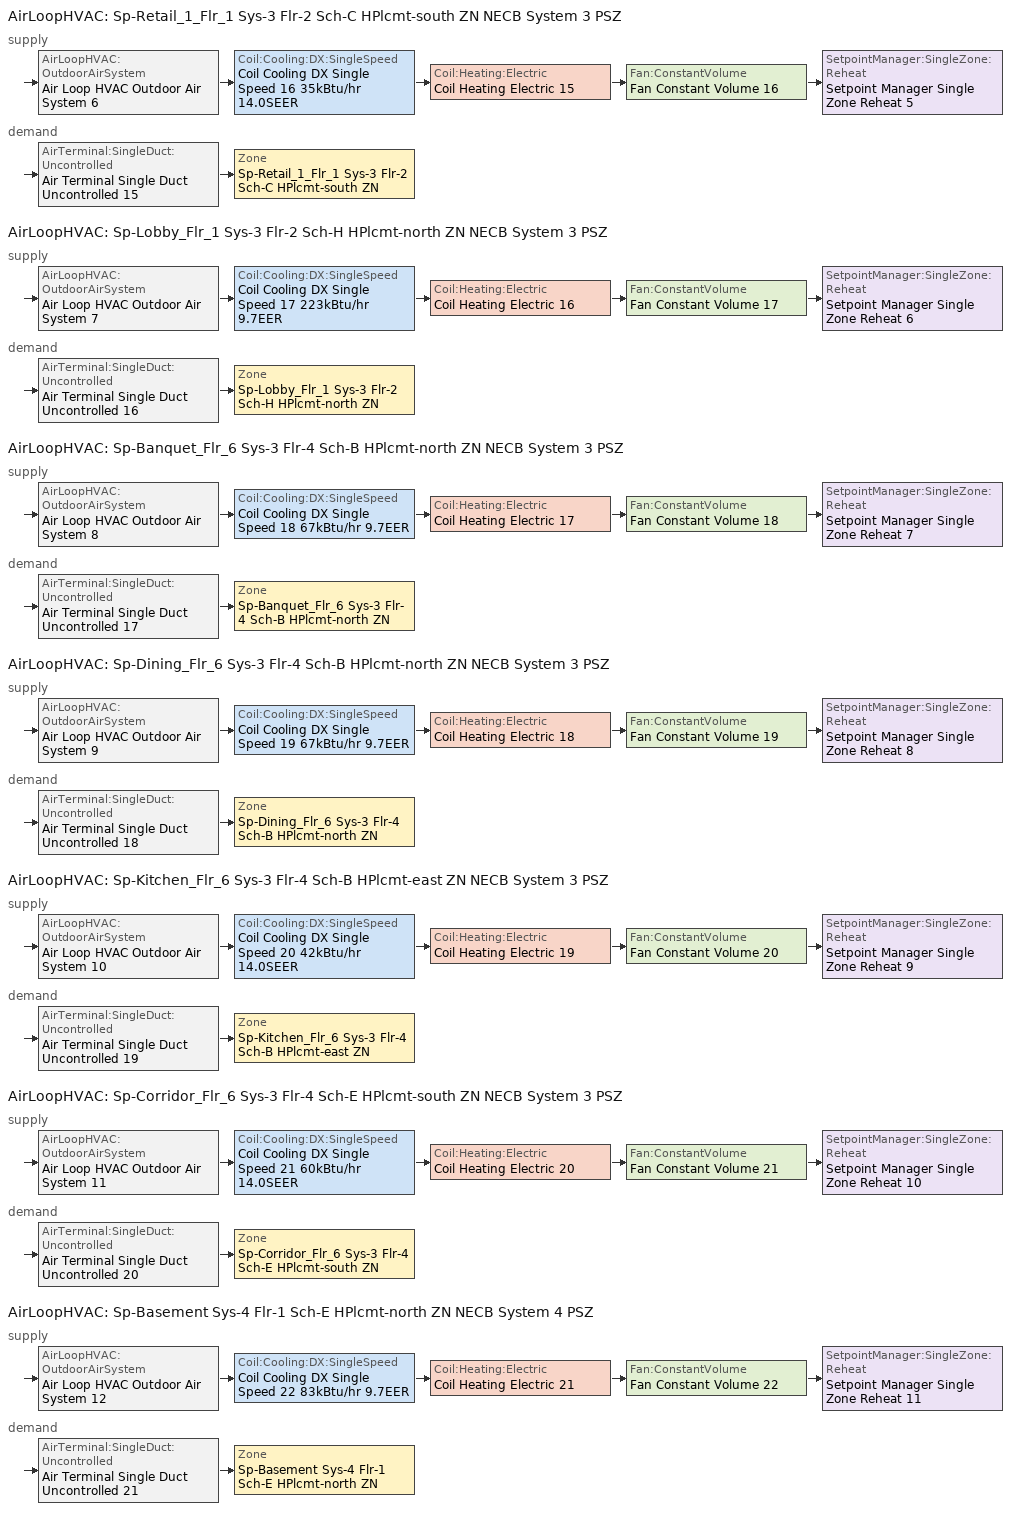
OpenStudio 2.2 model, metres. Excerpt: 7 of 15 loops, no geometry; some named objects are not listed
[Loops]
AirLoopHVAC 'Sp-Retail_1_Flr_1 Sys-3 Flr-2 Sch-C HPlcmt-south ZN NECB System 3 PSZ'
 supply: AirLoopHVAC:OutdoorAirSystem 'Air Loop HVAC Outdoor Air System 6' > Coil:Cooling:DX:SingleSpeed 'Coil Cooling DX Single Speed 16 35kBtu/hr 14.0SEER' > Coil:Heating:Electric 'Coil Heating Electric 15' > Fan:ConstantVolume 'Fan Constant Volume 16' > SetpointManager:SingleZone:Reheat 'Setpoint Manager Single Zone Reheat 5'
 demand: AirTerminal:SingleDuct:Uncontrolled 'Air Terminal Single Duct Uncontrolled 15' > Zone 'Sp-Retail_1_Flr_1 Sys-3 Flr-2 Sch-C HPlcmt-south ZN'
AirLoopHVAC 'Sp-Lobby_Flr_1 Sys-3 Flr-2 Sch-H HPlcmt-north ZN NECB System 3 PSZ'
 supply: AirLoopHVAC:OutdoorAirSystem 'Air Loop HVAC Outdoor Air System 7' > Coil:Cooling:DX:SingleSpeed 'Coil Cooling DX Single Speed 17 223kBtu/hr 9.7EER' > Coil:Heating:Electric 'Coil Heating Electric 16' > Fan:ConstantVolume 'Fan Constant Volume 17' > SetpointManager:SingleZone:Reheat 'Setpoint Manager Single Zone Reheat 6'
 demand: AirTerminal:SingleDuct:Uncontrolled 'Air Terminal Single Duct Uncontrolled 16' > Zone 'Sp-Lobby_Flr_1 Sys-3 Flr-2 Sch-H HPlcmt-north ZN'
AirLoopHVAC 'Sp-Banquet_Flr_6 Sys-3 Flr-4 Sch-B HPlcmt-north ZN NECB System 3 PSZ'
 supply: AirLoopHVAC:OutdoorAirSystem 'Air Loop HVAC Outdoor Air System 8' > Coil:Cooling:DX:SingleSpeed 'Coil Cooling DX Single Speed 18 67kBtu/hr 9.7EER' > Coil:Heating:Electric 'Coil Heating Electric 17' > Fan:ConstantVolume 'Fan Constant Volume 18' > SetpointManager:SingleZone:Reheat 'Setpoint Manager Single Zone Reheat 7'
 demand: AirTerminal:SingleDuct:Uncontrolled 'Air Terminal Single Duct Uncontrolled 17' > Zone 'Sp-Banquet_Flr_6 Sys-3 Flr-4 Sch-B HPlcmt-north ZN'
AirLoopHVAC 'Sp-Dining_Flr_6 Sys-3 Flr-4 Sch-B HPlcmt-north ZN NECB System 3 PSZ'
 supply: AirLoopHVAC:OutdoorAirSystem 'Air Loop HVAC Outdoor Air System 9' > Coil:Cooling:DX:SingleSpeed 'Coil Cooling DX Single Speed 19 67kBtu/hr 9.7EER' > Coil:Heating:Electric 'Coil Heating Electric 18' > Fan:ConstantVolume 'Fan Constant Volume 19' > SetpointManager:SingleZone:Reheat 'Setpoint Manager Single Zone Reheat 8'
 demand: AirTerminal:SingleDuct:Uncontrolled 'Air Terminal Single Duct Uncontrolled 18' > Zone 'Sp-Dining_Flr_6 Sys-3 Flr-4 Sch-B HPlcmt-north ZN'
AirLoopHVAC 'Sp-Kitchen_Flr_6 Sys-3 Flr-4 Sch-B HPlcmt-east ZN NECB System 3 PSZ'
 supply: AirLoopHVAC:OutdoorAirSystem 'Air Loop HVAC Outdoor Air System 10' > Coil:Cooling:DX:SingleSpeed 'Coil Cooling DX Single Speed 20 42kBtu/hr 14.0SEER' > Coil:Heating:Electric 'Coil Heating Electric 19' > Fan:ConstantVolume 'Fan Constant Volume 20' > SetpointManager:SingleZone:Reheat 'Setpoint Manager Single Zone Reheat 9'
 demand: AirTerminal:SingleDuct:Uncontrolled 'Air Terminal Single Duct Uncontrolled 19' > Zone 'Sp-Kitchen_Flr_6 Sys-3 Flr-4 Sch-B HPlcmt-east ZN'
AirLoopHVAC 'Sp-Corridor_Flr_6 Sys-3 Flr-4 Sch-E HPlcmt-south ZN NECB System 3 PSZ'
 supply: AirLoopHVAC:OutdoorAirSystem 'Air Loop HVAC Outdoor Air System 11' > Coil:Cooling:DX:SingleSpeed 'Coil Cooling DX Single Speed 21 60kBtu/hr 14.0SEER' > Coil:Heating:Electric 'Coil Heating Electric 20' > Fan:ConstantVolume 'Fan Constant Volume 21' > SetpointManager:SingleZone:Reheat 'Setpoint Manager Single Zone Reheat 10'
 demand: AirTerminal:SingleDuct:Uncontrolled 'Air Terminal Single Duct Uncontrolled 20' > Zone 'Sp-Corridor_Flr_6 Sys-3 Flr-4 Sch-E HPlcmt-south ZN'
AirLoopHVAC 'Sp-Basement Sys-4 Flr-1 Sch-E HPlcmt-north ZN NECB System 4 PSZ'
 supply: AirLoopHVAC:OutdoorAirSystem 'Air Loop HVAC Outdoor Air System 12' > Coil:Cooling:DX:SingleSpeed 'Coil Cooling DX Single Speed 22 83kBtu/hr 9.7EER' > Coil:Heating:Electric 'Coil Heating Electric 21' > Fan:ConstantVolume 'Fan Constant Volume 22' > SetpointManager:SingleZone:Reheat 'Setpoint Manager Single Zone Reheat 11'
 demand: AirTerminal:SingleDuct:Uncontrolled 'Air Terminal Single Duct Uncontrolled 21' > Zone 'Sp-Basement Sys-4 Flr-1 Sch-E HPlcmt-north ZN'
[Sizing:Zone] Zone Cooling Design Supply Air Temperature Input Method=SupplyAirTemperature; Zone Cooling Design Supply Air Temperature {C}=13; Zone Cooling Design Supply Air Temperature Difference {deltaC}=11.11; Zone Heating Design Supply Air Temperature Input Method=SupplyAirTemperature; Zone Heating Design Supply Air Temperature {C}=43; Zone Heating Design Supply Air Temperature Difference {deltaC}=11.11; Zone Cooling Design Supply Air Humidity Ratio {kg-H2O/kg-air}=0.0085; Zone Heating Design Supply Air Humidity Ratio {kg-H2O/kg-air}=0.008; Zone Heating Sizing Factor=1.3; Zone Cooling Sizing Factor=1.1; Cooling Design Air Flow Method=DesignDay; Heating Design Air Flow Method=DesignDay; Account for Dedicated Outdoor Air System=No; Dedicated Outdoor Air System Control Strategy=NeutralSupplyAir; Dedicated Outdoor Air Low Setpoint Temperature for Design {C}=autosize; Dedicated Outdoor Air High Setpoint Temperature for Design {C}=autosize
Sp-Retail_1_Flr_1 Sys-3 Flr-2 Sch-C HPlcmt-south ZN; Sp-Lobby_Flr_1 Sys-3 Flr-2 Sch-H HPlcmt-north ZN; Sp-Banquet_Flr_6 Sys-3 Flr-4 Sch-B HPlcmt-north ZN; Sp-Dining_Flr_6 Sys-3 Flr-4 Sch-B HPlcmt-north ZN; Sp-Kitchen_Flr_6 Sys-3 Flr-4 Sch-B HPlcmt-east ZN; Sp-Corridor_Flr_6 Sys-3 Flr-4 Sch-E HPlcmt-south ZN; Sp-Basement Sys-4 Flr-1 Sch-E HPlcmt-north ZN
[Zone equipment]
Sp-Retail_1_Flr_1 Sys-3 Flr-2 Sch-C HPlcmt-south ZN: Air Terminal Single Duct Uncontrolled 15, Zone HVAC Baseboard Convective Water 15
Sp-Lobby_Flr_1 Sys-3 Flr-2 Sch-H HPlcmt-north ZN: Air Terminal Single Duct Uncontrolled 16, Zone HVAC Baseboard Convective Water 16
Sp-Banquet_Flr_6 Sys-3 Flr-4 Sch-B HPlcmt-north ZN: Air Terminal Single Duct Uncontrolled 17, Zone HVAC Baseboard Convective Water 17
Sp-Dining_Flr_6 Sys-3 Flr-4 Sch-B HPlcmt-north ZN: Air Terminal Single Duct Uncontrolled 18, Zone HVAC Baseboard Convective Water 18
Sp-Kitchen_Flr_6 Sys-3 Flr-4 Sch-B HPlcmt-east ZN: Air Terminal Single Duct Uncontrolled 19, Zone HVAC Baseboard Convective Water 19
Sp-Corridor_Flr_6 Sys-3 Flr-4 Sch-E HPlcmt-south ZN: Air Terminal Single Duct Uncontrolled 20, Zone HVAC Baseboard Convective Water 20
Sp-Basement Sys-4 Flr-1 Sch-E HPlcmt-north ZN: Air Terminal Single Duct Uncontrolled 21, Zone HVAC Baseboard Convective Water 21
[AirLoopHVAC] Design Supply Air Flow Rate {m3/s}=AutoSize
Name | Availability Schedule | Availability Manager
Sp-Retail_1_Flr_1 Sys-3 Flr-2 Sch-C HPlcmt-south ZN NECB System 3 PSZ | Sp-Retail_1_Flr_1 Sys-3 Flr-2 Sch-C HPlcmt-south ZN NECB System 3 PSZ Occ Sch | Availability Manager Night Cycle 9
Sp-Lobby_Flr_1 Sys-3 Flr-2 Sch-H HPlcmt-north ZN NECB System 3 PSZ | Sp-Lobby_Flr_1 Sys-3 Flr-2 Sch-H HPlcmt-north ZN NECB System 3 PSZ Occ Sch | Availability Manager Night Cycle 8
Sp-Banquet_Flr_6 Sys-3 Flr-4 Sch-B HPlcmt-north ZN NECB System 3 PSZ | Sp-Banquet_Flr_6 Sys-3 Flr-4 Sch-B HPlcmt-north ZN NECB System 3 PSZ Occ Sch | Availability Manager Night Cycle 2
Sp-Dining_Flr_6 Sys-3 Flr-4 Sch-B HPlcmt-north ZN NECB System 3 PSZ | Sp-Dining_Flr_6 Sys-3 Flr-4 Sch-B HPlcmt-north ZN NECB System 3 PSZ Occ Sch | Availability Manager Night Cycle 6
Sp-Kitchen_Flr_6 Sys-3 Flr-4 Sch-B HPlcmt-east ZN NECB System 3 PSZ | Sp-Kitchen_Flr_6 Sys-3 Flr-4 Sch-B HPlcmt-east ZN NECB System 3 PSZ Occ Sch | Availability Manager Night Cycle 7
Sp-Corridor_Flr_6 Sys-3 Flr-4 Sch-E HPlcmt-south ZN NECB System 3 PSZ | Sp-Corridor_Flr_6 Sys-3 Flr-4 Sch-E HPlcmt-south ZN NECB System 3 PSZ Occ Sch | Availability Manager Night Cycle 5
Sp-Basement Sys-4 Flr-1 Sch-E HPlcmt-north ZN NECB System 4 PSZ | Sp-Basement Sys-4 Flr-1 Sch-E HPlcmt-north ZN NECB System 4 PSZ Occ Sch | Availability Manager Night Cycle 3
[Sizing:System] Type of Load to Size On=Sensible; Design Outdoor Air Flow Rate {m3/s}=Autosize; Minimum System Air Flow Ratio=1; Preheat Design Temperature {C}=7; Preheat Design Humidity Ratio {kg-H2O/kg-Air}=0.008; Precool Design Temperature {C}=13; Precool Design Humidity Ratio {kg-H2O/kg-Air}=0.008; Central Cooling Design Supply Air Temperature {C}=13; Central Heating Design Supply Air Temperature {C}=43; Sizing Option=NonCoincident; 100% Outdoor Air in Cooling=No; 100% Outdoor Air in Heating=No; Central Cooling Design Supply Air Humidity Ratio {kg-H2O/kg-Air}=0.0085; Central Heating Design Supply Air Humidity Ratio {kg-H2O/kg-Air}=0.008; Cooling Design Air Flow Method=DesignDay; Cooling Design Air Flow Rate {m3/s}=0; Heating Design Air Flow Method=DesignDay; Heating Design Air Flow Rate {m3/s}=0; System Outdoor Air Method=ZoneSum; Zone Maximum Outdoor Air Fraction=1; Cooling Supply Air Flow Rate Per Floor Area {m3/s-m2}=0.00996765; Cooling Fraction of Autosized Cooling Supply Air Flow Rate=1; Cooling Supply Air Flow Rate Per Unit Cooling Capacity {m3/s-W}=3.94755e-05; Heating Supply Air Flow Rate Per Floor Area {m3/s-m2}=0.00996765; Heating Fraction of Autosized Heating Supply Air Flow Rate=1; Heating Fraction of Autosized Cooling Supply Air Flow Rate=1; Heating Supply Air Flow Rate Per Unit Heating Capacity {m3/s-W}=3.15882e-05; Cooling Design Capacity Method=CoolingDesignCapacity; Cooling Design Capacity {W}=autosize; Cooling Design Capacity Per Floor Area {W/m2}=234.7; Fraction of Autosized Cooling Design Capacity=1; Heating Design Capacity Method=HeatingDesignCapacity; Heating Design Capacity {W}=autosize; Heating Design Capacity Per Floor Area {W/m2}=157; Fraction of Autosized Heating Design Capacity=1; Central Cooling Capacity Control Method=OnOff
Sp-Retail_1_Flr_1 Sys-3 Flr-2 Sch-C HPlcmt-south ZN NECB System 3 PSZ; Sp-Lobby_Flr_1 Sys-3 Flr-2 Sch-H HPlcmt-north ZN NECB System 3 PSZ; Sp-Banquet_Flr_6 Sys-3 Flr-4 Sch-B HPlcmt-north ZN NECB System 3 PSZ; Sp-Dining_Flr_6 Sys-3 Flr-4 Sch-B HPlcmt-north ZN NECB System 3 PSZ; Sp-Kitchen_Flr_6 Sys-3 Flr-4 Sch-B HPlcmt-east ZN NECB System 3 PSZ; Sp-Corridor_Flr_6 Sys-3 Flr-4 Sch-E HPlcmt-south ZN NECB System 3 PSZ; Sp-Basement Sys-4 Flr-1 Sch-E HPlcmt-north ZN NECB System 4 PSZ
[Fan:ConstantVolume] Availability Schedule=Always On Discrete; Fan Efficiency=0.39975; Pressure Rise {Pa}=640; Maximum Flow Rate {m3/s}=AutoSize; Motor Efficiency=0.615
Fan Constant Volume 16; Fan Constant Volume 17; Fan Constant Volume 18; Fan Constant Volume 19; Fan Constant Volume 20; Fan Constant Volume 21; Fan Constant Volume 22
[Coil:Cooling:DX:SingleSpeed] Availability Schedule=Always On Discrete; Rated Total Cooling Capacity {W}=autosize; Rated Sensible Heat Ratio=autosize; Rated Air Flow Rate {m3/s}=autosize; Rated Evaporator Fan Power Per Volume Flow Rate {W/(m3/s)}=773.3; Condenser Type=AirCooled; Evaporative Condenser Effectiveness=0; Evaporative Condenser Air Flow Rate {m3/s}=Autosize; Evaporative Condenser Pump Rated Power Consumption {W}=Autosize; Crankcase Heater Capacity {W}=0; Maximum Outdoor Dry-Bulb Temperature for Crankcase Heater Operation {C}=0; Basin Heater Capacity {W/K}=0; Basin Heater Setpoint Temperature {C}=10
Name | Rated COP {W/W} | Total Cooling Capacity Function of Temperature Curve | Total Cooling Capacity Function of Flow Fraction Curve | Energy Input Ratio Function of Temperature Curve | Energy Input Ratio Function of Flow Fraction Curve | Part Load Fraction Correlation Curve
Coil Cooling DX Single Speed 16 35kBtu/hr 14.0SEER | 3.8248 | DXCOOL-NECB2011-REF-CAPFT 7 | DXCOOL-NECB2011-REF-CAPFFLOW 7 | DXCOOL-NECB2011-REF-COOLEIRFT 7 | DXCOOL-NECB2011-REF-COOLEIRFFLOW 7 | DXCOOL-NECB2011-REF-COOLPLFFPLR 7
Coil Cooling DX Single Speed 17 223kBtu/hr 9.7EER | 3.44836 | DXCOOL-NECB2011-REF-CAPFT 8 | DXCOOL-NECB2011-REF-CAPFFLOW 8 | DXCOOL-NECB2011-REF-COOLEIRFT 8 | DXCOOL-NECB2011-REF-COOLEIRFFLOW 8 | DXCOOL-NECB2011-REF-COOLPLFFPLR 8
Coil Cooling DX Single Speed 18 67kBtu/hr 9.7EER | 3.32962 | DXCOOL-NECB2011-REF-CAPFT 9 | DXCOOL-NECB2011-REF-CAPFFLOW 9 | DXCOOL-NECB2011-REF-COOLEIRFT 9 | DXCOOL-NECB2011-REF-COOLEIRFFLOW 9 | DXCOOL-NECB2011-REF-COOLPLFFPLR 9
Coil Cooling DX Single Speed 19 67kBtu/hr 9.7EER | 3.32962 | DXCOOL-NECB2011-REF-CAPFT 10 | DXCOOL-NECB2011-REF-CAPFFLOW 10 | DXCOOL-NECB2011-REF-COOLEIRFT 10 | DXCOOL-NECB2011-REF-COOLEIRFFLOW 10 | DXCOOL-NECB2011-REF-COOLPLFFPLR 10
Coil Cooling DX Single Speed 20 42kBtu/hr 14.0SEER | 3.8248 | DXCOOL-NECB2011-REF-CAPFT 12 | DXCOOL-NECB2011-REF-CAPFFLOW 12 | DXCOOL-NECB2011-REF-COOLEIRFT 12 | DXCOOL-NECB2011-REF-COOLEIRFFLOW 12 | DXCOOL-NECB2011-REF-COOLPLFFPLR 12
Coil Cooling DX Single Speed 21 60kBtu/hr 14.0SEER | 3.8248 | DXCOOL-NECB2011-REF-CAPFT 13 | DXCOOL-NECB2011-REF-CAPFFLOW 13 | DXCOOL-NECB2011-REF-COOLEIRFT 13 | DXCOOL-NECB2011-REF-COOLEIRFFLOW 13 | DXCOOL-NECB2011-REF-COOLPLFFPLR 13
Coil Cooling DX Single Speed 22 83kBtu/hr 9.7EER | 3.34175 | DXCOOL-NECB2011-REF-CAPFT 14 | DXCOOL-NECB2011-REF-CAPFFLOW 14 | DXCOOL-NECB2011-REF-COOLEIRFT 14 | DXCOOL-NECB2011-REF-COOLEIRFFLOW 14 | DXCOOL-NECB2011-REF-COOLPLFFPLR 14
[Controller:OutdoorAir] Minimum Outdoor Air Flow Rate {m3/s}=0; Maximum Outdoor Air Flow Rate {m3/s}=Autosize; Economizer Control Action Type=ModulateFlow; Lockout Type=NoLockout; Minimum Limit Type=FixedMinimum; High Humidity Control=No; Heat Recovery Bypass Control Type=BypassWhenWithinEconomizerLimits
Name | Economizer Control Type | Economizer Maximum Limit Dry-Bulb Temperature {C} | Economizer Maximum Limit Enthalpy {J/kg} | Economizer Minimum Limit Dry-Bulb Temperature {C} | Minimum Outdoor Air Schedule | Controller Mechanical Ventilation
Controller Outdoor Air 6 | NoEconomizer | 28 | 64000 | -100 | Sp-Retail_1_Flr_1 Sys-3 Flr-2 Sch-C HPlcmt-south ZN NECB System 3 PSZ Occ Sch | Controller Mechanical Ventilation 6
Controller Outdoor Air 7 | DifferentialEnthalpy |  |  |  | Sp-Lobby_Flr_1 Sys-3 Flr-2 Sch-H HPlcmt-north ZN NECB System 3 PSZ Occ Sch | Controller Mechanical Ventilation 7
Controller Outdoor Air 8 | NoEconomizer | 28 | 64000 | -100 | Sp-Banquet_Flr_6 Sys-3 Flr-4 Sch-B HPlcmt-north ZN NECB System 3 PSZ Occ Sch | Controller Mechanical Ventilation 8
Controller Outdoor Air 9 | NoEconomizer | 28 | 64000 | -100 | Sp-Dining_Flr_6 Sys-3 Flr-4 Sch-B HPlcmt-north ZN NECB System 3 PSZ Occ Sch | Controller Mechanical Ventilation 9
Controller Outdoor Air 10 | NoEconomizer | 28 | 64000 | -100 | Sp-Kitchen_Flr_6 Sys-3 Flr-4 Sch-B HPlcmt-east ZN NECB System 3 PSZ Occ Sch | Controller Mechanical Ventilation 10
Controller Outdoor Air 11 | NoEconomizer | 28 | 64000 | -100 | Sp-Corridor_Flr_6 Sys-3 Flr-4 Sch-E HPlcmt-south ZN NECB System 3 PSZ Occ Sch | Controller Mechanical Ventilation 11
Controller Outdoor Air 12 | DifferentialEnthalpy |  |  |  | Sp-Basement Sys-4 Flr-1 Sch-E HPlcmt-north ZN NECB System 4 PSZ Occ Sch | Controller Mechanical Ventilation 12
[Controller:MechanicalVentilation] Availability Schedule=Always On Discrete; System Outdoor Air Method=ZoneSum
Controller Mechanical Ventilation 6; Controller Mechanical Ventilation 7; Controller Mechanical Ventilation 8; Controller Mechanical Ventilation 9; Controller Mechanical Ventilation 10; Controller Mechanical Ventilation 11; Controller Mechanical Ventilation 12
[AirLoopHVAC:OutdoorAirSystem]
Name | Controller
Air Loop HVAC Outdoor Air System 6 | Controller Outdoor Air 6
Air Loop HVAC Outdoor Air System 7 | Controller Outdoor Air 7
Air Loop HVAC Outdoor Air System 8 | Controller Outdoor Air 8
Air Loop HVAC Outdoor Air System 9 | Controller Outdoor Air 9
Air Loop HVAC Outdoor Air System 10 | Controller Outdoor Air 10
Air Loop HVAC Outdoor Air System 11 | Controller Outdoor Air 11
Air Loop HVAC Outdoor Air System 12 | Controller Outdoor Air 12
[Coil:Heating:Electric] Availability Schedule=Always On Discrete
Coil Heating Electric 15; Coil Heating Electric 16; Coil Heating Electric 17; Coil Heating Electric 18; Coil Heating Electric 19; Coil Heating Electric 20; Coil Heating Electric 21
[AirTerminal:SingleDuct:Uncontrolled] Availability Schedule=Always On Discrete; Maximum Air Flow Rate {m3/s}=AutoSize
Air Terminal Single Duct Uncontrolled 15; Air Terminal Single Duct Uncontrolled 16; Air Terminal Single Duct Uncontrolled 17; Air Terminal Single Duct Uncontrolled 18; Air Terminal Single Duct Uncontrolled 19; Air Terminal Single Duct Uncontrolled 20; Air Terminal Single Duct Uncontrolled 21
[SetpointManager:SingleZone:Reheat] Minimum Supply Air Temperature {C}=13; Maximum Supply Air Temperature {C}=43
Name | Control Zone
Setpoint Manager Single Zone Reheat 5 | Sp-Retail_1_Flr_1 Sys-3 Flr-2 Sch-C HPlcmt-south ZN
Setpoint Manager Single Zone Reheat 6 | Sp-Lobby_Flr_1 Sys-3 Flr-2 Sch-H HPlcmt-north ZN
Setpoint Manager Single Zone Reheat 7 | Sp-Banquet_Flr_6 Sys-3 Flr-4 Sch-B HPlcmt-north ZN
Setpoint Manager Single Zone Reheat 8 | Sp-Dining_Flr_6 Sys-3 Flr-4 Sch-B HPlcmt-north ZN
Setpoint Manager Single Zone Reheat 9 | Sp-Kitchen_Flr_6 Sys-3 Flr-4 Sch-B HPlcmt-east ZN
Setpoint Manager Single Zone Reheat 10 | Sp-Corridor_Flr_6 Sys-3 Flr-4 Sch-E HPlcmt-south ZN
Setpoint Manager Single Zone Reheat 11 | Sp-Basement Sys-4 Flr-1 Sch-E HPlcmt-north ZN
[AvailabilityManager:NightCycle] Control Type=CycleOnAny; Thermostat Tolerance {deltaC}=1; Cycling Run Time {s}=3600
Availability Manager Night Cycle 2; Availability Manager Night Cycle 3; Availability Manager Night Cycle 5; Availability Manager Night Cycle 6; Availability Manager Night Cycle 7; Availability Manager Night Cycle 8; Availability Manager Night Cycle 9
[Schedule:Ruleset]
Name | Default Day Schedule | Summer Design Day Schedule | Winter Design Day Schedule
Sp-Banquet_Flr_6 Sys-3 Flr-4 Sch-B HPlcmt-north ZN NECB System 3 PSZ Occ Sch | Sp-Banquet_Flr_6 Sys-3 Flr-4 Sch-B HPlcmt-north ZN NECB System 3 PSZ Occ Sch Default | Sp-Banquet_Flr_6 Sys-3 Flr-4 Sch-B HPlcmt-north ZN NECB System 3 PSZ Occ Sch Summer Design Day | Sp-Banquet_Flr_6 Sys-3 Flr-4 Sch-B HPlcmt-north ZN NECB System 3 PSZ Occ Sch Winter Design Day
Sp-Basement Sys-4 Flr-1 Sch-E HPlcmt-north ZN NECB System 4 PSZ Occ Sch | Sp-Basement Sys-4 Flr-1 Sch-E HPlcmt-north ZN NECB System 4 PSZ Occ Sch Default | Sp-Basement Sys-4 Flr-1 Sch-E HPlcmt-north ZN NECB System 4 PSZ Occ Sch Summer Design Day | Sp-Basement Sys-4 Flr-1 Sch-E HPlcmt-north ZN NECB System 4 PSZ Occ Sch Winter Design Day
Sp-Corridor_Flr_6 Sys-3 Flr-4 Sch-E HPlcmt-south ZN NECB System 3 PSZ Occ Sch | Sp-Corridor_Flr_6 Sys-3 Flr-4 Sch-E HPlcmt-south ZN NECB System 3 PSZ Occ Sch Default | Sp-Corridor_Flr_6 Sys-3 Flr-4 Sch-E HPlcmt-south ZN NECB System 3 PSZ Occ Sch Summer Design Day | Sp-Corridor_Flr_6 Sys-3 Flr-4 Sch-E HPlcmt-south ZN NECB System 3 PSZ Occ Sch Winter Design Day
Sp-Dining_Flr_6 Sys-3 Flr-4 Sch-B HPlcmt-north ZN NECB System 3 PSZ Occ Sch | Sp-Dining_Flr_6 Sys-3 Flr-4 Sch-B HPlcmt-north ZN NECB System 3 PSZ Occ Sch Default | Sp-Dining_Flr_6 Sys-3 Flr-4 Sch-B HPlcmt-north ZN NECB System 3 PSZ Occ Sch Summer Design Day | Sp-Dining_Flr_6 Sys-3 Flr-4 Sch-B HPlcmt-north ZN NECB System 3 PSZ Occ Sch Winter Design Day
Sp-Kitchen_Flr_6 Sys-3 Flr-4 Sch-B HPlcmt-east ZN NECB System 3 PSZ Occ Sch | Sp-Kitchen_Flr_6 Sys-3 Flr-4 Sch-B HPlcmt-east ZN NECB System 3 PSZ Occ Sch Default | Sp-Kitchen_Flr_6 Sys-3 Flr-4 Sch-B HPlcmt-east ZN NECB System 3 PSZ Occ Sch Summer Design Day | Sp-Kitchen_Flr_6 Sys-3 Flr-4 Sch-B HPlcmt-east ZN NECB System 3 PSZ Occ Sch Winter Design Day
Sp-Lobby_Flr_1 Sys-3 Flr-2 Sch-H HPlcmt-north ZN NECB System 3 PSZ Occ Sch | Sp-Lobby_Flr_1 Sys-3 Flr-2 Sch-H HPlcmt-north ZN NECB System 3 PSZ Occ Sch Default | Sp-Lobby_Flr_1 Sys-3 Flr-2 Sch-H HPlcmt-north ZN NECB System 3 PSZ Occ Sch Summer Design Day | Sp-Lobby_Flr_1 Sys-3 Flr-2 Sch-H HPlcmt-north ZN NECB System 3 PSZ Occ Sch Winter Design Day
Sp-Retail_1_Flr_1 Sys-3 Flr-2 Sch-C HPlcmt-south ZN NECB System 3 PSZ Occ Sch | Sp-Retail_1_Flr_1 Sys-3 Flr-2 Sch-C HPlcmt-south ZN NECB System 3 PSZ Occ Sch Default | Sp-Retail_1_Flr_1 Sys-3 Flr-2 Sch-C HPlcmt-south ZN NECB System 3 PSZ Occ Sch Summer Design Day | Sp-Retail_1_Flr_1 Sys-3 Flr-2 Sch-C HPlcmt-south ZN NECB System 3 PSZ Occ Sch Winter Design Day
[Schedule:Day]
Sp-Banquet_Flr_6 Sys-3 Flr-4 Sch-B HPlcmt-north ZN NECB System 3 PSZ Occ Sch Default; Sp-Banquet_Flr_6 Sys-3 Flr-4 Sch-B HPlcmt-north ZN NECB System 3 PSZ Occ Sch Winter Design Day; Sp-Banquet_Flr_6 Sys-3 Flr-4 Sch-B HPlcmt-north ZN NECB System 3 PSZ Occ Sch Summer Design Day; Sp-Basement Sys-4 Flr-1 Sch-E HPlcmt-north ZN NECB System 4 PSZ Occ Sch Default; Sp-Basement Sys-4 Flr-1 Sch-E HPlcmt-north ZN NECB System 4 PSZ Occ Sch Winter Design Day; Sp-Basement Sys-4 Flr-1 Sch-E HPlcmt-north ZN NECB System 4 PSZ Occ Sch Summer Design Day; Sp-Corridor_Flr_6 Sys-3 Flr-4 Sch-E HPlcmt-south ZN NECB System 3 PSZ Occ Sch Default; Sp-Corridor_Flr_6 Sys-3 Flr-4 Sch-E HPlcmt-south ZN NECB System 3 PSZ Occ Sch Winter Design Day; Sp-Corridor_Flr_6 Sys-3 Flr-4 Sch-E HPlcmt-south ZN NECB System 3 PSZ Occ Sch Summer Design Day; Sp-Dining_Flr_6 Sys-3 Flr-4 Sch-B HPlcmt-north ZN NECB System 3 PSZ Occ Sch Default; Sp-Dining_Flr_6 Sys-3 Flr-4 Sch-B HPlcmt-north ZN NECB System 3 PSZ Occ Sch Winter Design Day; Sp-Dining_Flr_6 Sys-3 Flr-4 Sch-B HPlcmt-north ZN NECB System 3 PSZ Occ Sch Summer Design Day; Sp-Kitchen_Flr_6 Sys-3 Flr-4 Sch-B HPlcmt-east ZN NECB System 3 PSZ Occ Sch Default; Sp-Kitchen_Flr_6 Sys-3 Flr-4 Sch-B HPlcmt-east ZN NECB System 3 PSZ Occ Sch Winter Design Day; Sp-Kitchen_Flr_6 Sys-3 Flr-4 Sch-B HPlcmt-east ZN NECB System 3 PSZ Occ Sch Summer Design Day; Sp-Lobby_Flr_1 Sys-3 Flr-2 Sch-H HPlcmt-north ZN NECB System 3 PSZ Occ Sch Default; Sp-Lobby_Flr_1 Sys-3 Flr-2 Sch-H HPlcmt-north ZN NECB System 3 PSZ Occ Sch Winter Design Day; Sp-Lobby_Flr_1 Sys-3 Flr-2 Sch-H HPlcmt-north ZN NECB System 3 PSZ Occ Sch Summer Design Day; Sp-Lobby_Flr_1 Sys-3 Flr-2 Sch-H HPlcmt-north ZN NECB System 3 PSZ Occ Sch Monday; Sp-Lobby_Flr_1 Sys-3 Flr-2 Sch-H HPlcmt-north ZN NECB System 3 PSZ Occ Sch Tuesday; Sp-Lobby_Flr_1 Sys-3 Flr-2 Sch-H HPlcmt-north ZN NECB System 3 PSZ Occ Sch Wednesday; Sp-Lobby_Flr_1 Sys-3 Flr-2 Sch-H HPlcmt-north ZN NECB System 3 PSZ Occ Sch Thursday; Sp-Lobby_Flr_1 Sys-3 Flr-2 Sch-H HPlcmt-north ZN NECB System 3 PSZ Occ Sch Friday; Sp-Lobby_Flr_1 Sys-3 Flr-2 Sch-H HPlcmt-north ZN NECB System 3 PSZ Occ Sch Saturday; Sp-Lobby_Flr_1 Sys-3 Flr-2 Sch-H HPlcmt-north ZN NECB System 3 PSZ Occ Sch Sunday; Sp-Retail_1_Flr_1 Sys-3 Flr-2 Sch-C HPlcmt-south ZN NECB System 3 PSZ Occ Sch Default; Sp-Retail_1_Flr_1 Sys-3 Flr-2 Sch-C HPlcmt-south ZN NECB System 3 PSZ Occ Sch Winter Design Day; Sp-Retail_1_Flr_1 Sys-3 Flr-2 Sch-C HPlcmt-south ZN NECB System 3 PSZ Occ Sch Summer Design Day: 24, 0, 1
Sp-Banquet_Flr_6 Sys-3 Flr-4 Sch-B HPlcmt-north ZN NECB System 3 PSZ Occ Sch Monday; Sp-Banquet_Flr_6 Sys-3 Flr-4 Sch-B HPlcmt-north ZN NECB System 3 PSZ Occ Sch Tuesday; Sp-Banquet_Flr_6 Sys-3 Flr-4 Sch-B HPlcmt-north ZN NECB System 3 PSZ Occ Sch Wednesday; Sp-Banquet_Flr_6 Sys-3 Flr-4 Sch-B HPlcmt-north ZN NECB System 3 PSZ Occ Sch Thursday; Sp-Banquet_Flr_6 Sys-3 Flr-4 Sch-B HPlcmt-north ZN NECB System 3 PSZ Occ Sch Friday; Sp-Dining_Flr_6 Sys-3 Flr-4 Sch-B HPlcmt-north ZN NECB System 3 PSZ Occ Sch Monday; Sp-Dining_Flr_6 Sys-3 Flr-4 Sch-B HPlcmt-north ZN NECB System 3 PSZ Occ Sch Tuesday; Sp-Dining_Flr_6 Sys-3 Flr-4 Sch-B HPlcmt-north ZN NECB System 3 PSZ Occ Sch Wednesday; Sp-Dining_Flr_6 Sys-3 Flr-4 Sch-B HPlcmt-north ZN NECB System 3 PSZ Occ Sch Thursday; Sp-Dining_Flr_6 Sys-3 Flr-4 Sch-B HPlcmt-north ZN NECB System 3 PSZ Occ Sch Friday; Sp-Kitchen_Flr_6 Sys-3 Flr-4 Sch-B HPlcmt-east ZN NECB System 3 PSZ Occ Sch Monday; Sp-Kitchen_Flr_6 Sys-3 Flr-4 Sch-B HPlcmt-east ZN NECB System 3 PSZ Occ Sch Tuesday; Sp-Kitchen_Flr_6 Sys-3 Flr-4 Sch-B HPlcmt-east ZN NECB System 3 PSZ Occ Sch Wednesday; Sp-Kitchen_Flr_6 Sys-3 Flr-4 Sch-B HPlcmt-east ZN NECB System 3 PSZ Occ Sch Thursday; Sp-Kitchen_Flr_6 Sys-3 Flr-4 Sch-B HPlcmt-east ZN NECB System 3 PSZ Occ Sch Friday: 1, 0, 1, 10, 0, 0, 24, 0, 1
Sp-Banquet_Flr_6 Sys-3 Flr-4 Sch-B HPlcmt-north ZN NECB System 3 PSZ Occ Sch Saturday; Sp-Dining_Flr_6 Sys-3 Flr-4 Sch-B HPlcmt-north ZN NECB System 3 PSZ Occ Sch Saturday; Sp-Kitchen_Flr_6 Sys-3 Flr-4 Sch-B HPlcmt-east ZN NECB System 3 PSZ Occ Sch Saturday: 2, 0, 1, 10, 0, 0, 24, 0, 1
Sp-Banquet_Flr_6 Sys-3 Flr-4 Sch-B HPlcmt-north ZN NECB System 3 PSZ Occ Sch Sunday; Sp-Dining_Flr_6 Sys-3 Flr-4 Sch-B HPlcmt-north ZN NECB System 3 PSZ Occ Sch Sunday; Sp-Kitchen_Flr_6 Sys-3 Flr-4 Sch-B HPlcmt-east ZN NECB System 3 PSZ Occ Sch Sunday: 1, 0, 0, 2, 0, 1, 11, 0, 0, 23, 0, 1, 24, 0, 0
Sp-Basement Sys-4 Flr-1 Sch-E HPlcmt-north ZN NECB System 4 PSZ Occ Sch Monday; Sp-Basement Sys-4 Flr-1 Sch-E HPlcmt-north ZN NECB System 4 PSZ Occ Sch Tuesday; Sp-Basement Sys-4 Flr-1 Sch-E HPlcmt-north ZN NECB System 4 PSZ Occ Sch Wednesday; Sp-Basement Sys-4 Flr-1 Sch-E HPlcmt-north ZN NECB System 4 PSZ Occ Sch Thursday; Sp-Basement Sys-4 Flr-1 Sch-E HPlcmt-north ZN NECB System 4 PSZ Occ Sch Friday; Sp-Corridor_Flr_6 Sys-3 Flr-4 Sch-E HPlcmt-south ZN NECB System 3 PSZ Occ Sch Monday; Sp-Corridor_Flr_6 Sys-3 Flr-4 Sch-E HPlcmt-south ZN NECB System 3 PSZ Occ Sch Tuesday; Sp-Corridor_Flr_6 Sys-3 Flr-4 Sch-E HPlcmt-south ZN NECB System 3 PSZ Occ Sch Wednesday; Sp-Corridor_Flr_6 Sys-3 Flr-4 Sch-E HPlcmt-south ZN NECB System 3 PSZ Occ Sch Thursday; Sp-Corridor_Flr_6 Sys-3 Flr-4 Sch-E HPlcmt-south ZN NECB System 3 PSZ Occ Sch Friday: 8, 0, 0, 19, 0, 1, 24, 0, 0
Sp-Basement Sys-4 Flr-1 Sch-E HPlcmt-north ZN NECB System 4 PSZ Occ Sch Saturday; Sp-Corridor_Flr_6 Sys-3 Flr-4 Sch-E HPlcmt-south ZN NECB System 3 PSZ Occ Sch Saturday: 9, 0, 0, 13, 0, 1, 24, 0, 0
Sp-Basement Sys-4 Flr-1 Sch-E HPlcmt-north ZN NECB System 4 PSZ Occ Sch Sunday; Sp-Corridor_Flr_6 Sys-3 Flr-4 Sch-E HPlcmt-south ZN NECB System 3 PSZ Occ Sch Sunday: 24, 0, 0
Sp-Retail_1_Flr_1 Sys-3 Flr-2 Sch-C HPlcmt-south ZN NECB System 3 PSZ Occ Sch Monday; Sp-Retail_1_Flr_1 Sys-3 Flr-2 Sch-C HPlcmt-south ZN NECB System 3 PSZ Occ Sch Tuesday; Sp-Retail_1_Flr_1 Sys-3 Flr-2 Sch-C HPlcmt-south ZN NECB System 3 PSZ Occ Sch Wednesday; Sp-Retail_1_Flr_1 Sys-3 Flr-2 Sch-C HPlcmt-south ZN NECB System 3 PSZ Occ Sch Thursday; Sp-Retail_1_Flr_1 Sys-3 Flr-2 Sch-C HPlcmt-south ZN NECB System 3 PSZ Occ Sch Friday; Sp-Retail_1_Flr_1 Sys-3 Flr-2 Sch-C HPlcmt-south ZN NECB System 3 PSZ Occ Sch Saturday: 9, 0, 0, 21, 0, 1, 24, 0, 0
Sp-Retail_1_Flr_1 Sys-3 Flr-2 Sch-C HPlcmt-south ZN NECB System 3 PSZ Occ Sch Sunday: 11, 0, 0, 19, 0, 1, 24, 0, 0
[Schedule:Rule] Date Specification Type=DateRange; Start Month=1; Start Day=1; End Month=12
Name | Schedule Ruleset | Rule Order | Day Schedule | Apply Monday | End Day | Apply Tuesday | Apply Wednesday | Apply Thursday | Apply Friday | Apply Saturday | Apply Sunday
Sp-Banquet_Flr_6 Sys-3 Flr-4 Sch-B HPlcmt-north ZN NECB System 3 PSZ Occ Sch Monday Rule | Sp-Banquet_Flr_6 Sys-3 Flr-4 Sch-B HPlcmt-north ZN NECB System 3 PSZ Occ Sch | 6 | Sp-Banquet_Flr_6 Sys-3 Flr-4 Sch-B HPlcmt-north ZN NECB System 3 PSZ Occ Sch Monday | Yes | 25
Sp-Banquet_Flr_6 Sys-3 Flr-4 Sch-B HPlcmt-north ZN NECB System 3 PSZ Occ Sch Tuesday Rule | Sp-Banquet_Flr_6 Sys-3 Flr-4 Sch-B HPlcmt-north ZN NECB System 3 PSZ Occ Sch | 5 | Sp-Banquet_Flr_6 Sys-3 Flr-4 Sch-B HPlcmt-north ZN NECB System 3 PSZ Occ Sch Tuesday |  | 26 | Yes
Sp-Banquet_Flr_6 Sys-3 Flr-4 Sch-B HPlcmt-north ZN NECB System 3 PSZ Occ Sch Wednesday Rule | Sp-Banquet_Flr_6 Sys-3 Flr-4 Sch-B HPlcmt-north ZN NECB System 3 PSZ Occ Sch | 4 | Sp-Banquet_Flr_6 Sys-3 Flr-4 Sch-B HPlcmt-north ZN NECB System 3 PSZ Occ Sch Wednesday |  | 27 |  | Yes
Sp-Banquet_Flr_6 Sys-3 Flr-4 Sch-B HPlcmt-north ZN NECB System 3 PSZ Occ Sch Thursday Rule | Sp-Banquet_Flr_6 Sys-3 Flr-4 Sch-B HPlcmt-north ZN NECB System 3 PSZ Occ Sch | 3 | Sp-Banquet_Flr_6 Sys-3 Flr-4 Sch-B HPlcmt-north ZN NECB System 3 PSZ Occ Sch Thursday |  | 28 |  |  | Yes
Sp-Banquet_Flr_6 Sys-3 Flr-4 Sch-B HPlcmt-north ZN NECB System 3 PSZ Occ Sch Friday Rule | Sp-Banquet_Flr_6 Sys-3 Flr-4 Sch-B HPlcmt-north ZN NECB System 3 PSZ Occ Sch | 2 | Sp-Banquet_Flr_6 Sys-3 Flr-4 Sch-B HPlcmt-north ZN NECB System 3 PSZ Occ Sch Friday |  | 29 |  |  |  | Yes
Sp-Banquet_Flr_6 Sys-3 Flr-4 Sch-B HPlcmt-north ZN NECB System 3 PSZ Occ Sch Saturday Rule | Sp-Banquet_Flr_6 Sys-3 Flr-4 Sch-B HPlcmt-north ZN NECB System 3 PSZ Occ Sch | 1 | Sp-Banquet_Flr_6 Sys-3 Flr-4 Sch-B HPlcmt-north ZN NECB System 3 PSZ Occ Sch Saturday |  | 30 |  |  |  |  | Yes
Sp-Banquet_Flr_6 Sys-3 Flr-4 Sch-B HPlcmt-north ZN NECB System 3 PSZ Occ Sch Sunday Rule | Sp-Banquet_Flr_6 Sys-3 Flr-4 Sch-B HPlcmt-north ZN NECB System 3 PSZ Occ Sch | 0 | Sp-Banquet_Flr_6 Sys-3 Flr-4 Sch-B HPlcmt-north ZN NECB System 3 PSZ Occ Sch Sunday |  | 31 |  |  |  |  |  | Yes
Sp-Basement Sys-4 Flr-1 Sch-E HPlcmt-north ZN NECB System 4 PSZ Occ Sch Monday Rule | Sp-Basement Sys-4 Flr-1 Sch-E HPlcmt-north ZN NECB System 4 PSZ Occ Sch | 6 | Sp-Basement Sys-4 Flr-1 Sch-E HPlcmt-north ZN NECB System 4 PSZ Occ Sch Monday | Yes | 25
Sp-Basement Sys-4 Flr-1 Sch-E HPlcmt-north ZN NECB System 4 PSZ Occ Sch Tuesday Rule | Sp-Basement Sys-4 Flr-1 Sch-E HPlcmt-north ZN NECB System 4 PSZ Occ Sch | 5 | Sp-Basement Sys-4 Flr-1 Sch-E HPlcmt-north ZN NECB System 4 PSZ Occ Sch Tuesday |  | 26 | Yes
Sp-Basement Sys-4 Flr-1 Sch-E HPlcmt-north ZN NECB System 4 PSZ Occ Sch Wednesday Rule | Sp-Basement Sys-4 Flr-1 Sch-E HPlcmt-north ZN NECB System 4 PSZ Occ Sch | 4 | Sp-Basement Sys-4 Flr-1 Sch-E HPlcmt-north ZN NECB System 4 PSZ Occ Sch Wednesday |  | 27 |  | Yes
Sp-Basement Sys-4 Flr-1 Sch-E HPlcmt-north ZN NECB System 4 PSZ Occ Sch Thursday Rule | Sp-Basement Sys-4 Flr-1 Sch-E HPlcmt-north ZN NECB System 4 PSZ Occ Sch | 3 | Sp-Basement Sys-4 Flr-1 Sch-E HPlcmt-north ZN NECB System 4 PSZ Occ Sch Thursday |  | 28 |  |  | Yes
Sp-Basement Sys-4 Flr-1 Sch-E HPlcmt-north ZN NECB System 4 PSZ Occ Sch Friday Rule | Sp-Basement Sys-4 Flr-1 Sch-E HPlcmt-north ZN NECB System 4 PSZ Occ Sch | 2 | Sp-Basement Sys-4 Flr-1 Sch-E HPlcmt-north ZN NECB System 4 PSZ Occ Sch Friday |  | 29 |  |  |  | Yes
Sp-Basement Sys-4 Flr-1 Sch-E HPlcmt-north ZN NECB System 4 PSZ Occ Sch Saturday Rule | Sp-Basement Sys-4 Flr-1 Sch-E HPlcmt-north ZN NECB System 4 PSZ Occ Sch | 1 | Sp-Basement Sys-4 Flr-1 Sch-E HPlcmt-north ZN NECB System 4 PSZ Occ Sch Saturday |  | 30 |  |  |  |  | Yes
Sp-Basement Sys-4 Flr-1 Sch-E HPlcmt-north ZN NECB System 4 PSZ Occ Sch Sunday Rule | Sp-Basement Sys-4 Flr-1 Sch-E HPlcmt-north ZN NECB System 4 PSZ Occ Sch | 0 | Sp-Basement Sys-4 Flr-1 Sch-E HPlcmt-north ZN NECB System 4 PSZ Occ Sch Sunday |  | 31 |  |  |  |  |  | Yes
Sp-Corridor_Flr_6 Sys-3 Flr-4 Sch-E HPlcmt-south ZN NECB System 3 PSZ Occ Sch Monday Rule | Sp-Corridor_Flr_6 Sys-3 Flr-4 Sch-E HPlcmt-south ZN NECB System 3 PSZ Occ Sch | 6 | Sp-Corridor_Flr_6 Sys-3 Flr-4 Sch-E HPlcmt-south ZN NECB System 3 PSZ Occ Sch Monday | Yes | 25
Sp-Corridor_Flr_6 Sys-3 Flr-4 Sch-E HPlcmt-south ZN NECB System 3 PSZ Occ Sch Tuesday Rule | Sp-Corridor_Flr_6 Sys-3 Flr-4 Sch-E HPlcmt-south ZN NECB System 3 PSZ Occ Sch | 5 | Sp-Corridor_Flr_6 Sys-3 Flr-4 Sch-E HPlcmt-south ZN NECB System 3 PSZ Occ Sch Tuesday |  | 26 | Yes
Sp-Corridor_Flr_6 Sys-3 Flr-4 Sch-E HPlcmt-south ZN NECB System 3 PSZ Occ Sch Wednesday Rule | Sp-Corridor_Flr_6 Sys-3 Flr-4 Sch-E HPlcmt-south ZN NECB System 3 PSZ Occ Sch | 4 | Sp-Corridor_Flr_6 Sys-3 Flr-4 Sch-E HPlcmt-south ZN NECB System 3 PSZ Occ Sch Wednesday |  | 27 |  | Yes
Sp-Corridor_Flr_6 Sys-3 Flr-4 Sch-E HPlcmt-south ZN NECB System 3 PSZ Occ Sch Thursday Rule | Sp-Corridor_Flr_6 Sys-3 Flr-4 Sch-E HPlcmt-south ZN NECB System 3 PSZ Occ Sch | 3 | Sp-Corridor_Flr_6 Sys-3 Flr-4 Sch-E HPlcmt-south ZN NECB System 3 PSZ Occ Sch Thursday |  | 28 |  |  | Yes
Sp-Corridor_Flr_6 Sys-3 Flr-4 Sch-E HPlcmt-south ZN NECB System 3 PSZ Occ Sch Friday Rule | Sp-Corridor_Flr_6 Sys-3 Flr-4 Sch-E HPlcmt-south ZN NECB System 3 PSZ Occ Sch | 2 | Sp-Corridor_Flr_6 Sys-3 Flr-4 Sch-E HPlcmt-south ZN NECB System 3 PSZ Occ Sch Friday |  | 29 |  |  |  | Yes
Sp-Corridor_Flr_6 Sys-3 Flr-4 Sch-E HPlcmt-south ZN NECB System 3 PSZ Occ Sch Saturday Rule | Sp-Corridor_Flr_6 Sys-3 Flr-4 Sch-E HPlcmt-south ZN NECB System 3 PSZ Occ Sch | 1 | Sp-Corridor_Flr_6 Sys-3 Flr-4 Sch-E HPlcmt-south ZN NECB System 3 PSZ Occ Sch Saturday |  | 30 |  |  |  |  | Yes
Sp-Corridor_Flr_6 Sys-3 Flr-4 Sch-E HPlcmt-south ZN NECB System 3 PSZ Occ Sch Sunday Rule | Sp-Corridor_Flr_6 Sys-3 Flr-4 Sch-E HPlcmt-south ZN NECB System 3 PSZ Occ Sch | 0 | Sp-Corridor_Flr_6 Sys-3 Flr-4 Sch-E HPlcmt-south ZN NECB System 3 PSZ Occ Sch Sunday |  | 31 |  |  |  |  |  | Yes
Sp-Dining_Flr_6 Sys-3 Flr-4 Sch-B HPlcmt-north ZN NECB System 3 PSZ Occ Sch Monday Rule | Sp-Dining_Flr_6 Sys-3 Flr-4 Sch-B HPlcmt-north ZN NECB System 3 PSZ Occ Sch | 6 | Sp-Dining_Flr_6 Sys-3 Flr-4 Sch-B HPlcmt-north ZN NECB System 3 PSZ Occ Sch Monday | Yes | 25
Sp-Dining_Flr_6 Sys-3 Flr-4 Sch-B HPlcmt-north ZN NECB System 3 PSZ Occ Sch Tuesday Rule | Sp-Dining_Flr_6 Sys-3 Flr-4 Sch-B HPlcmt-north ZN NECB System 3 PSZ Occ Sch | 5 | Sp-Dining_Flr_6 Sys-3 Flr-4 Sch-B HPlcmt-north ZN NECB System 3 PSZ Occ Sch Tuesday |  | 26 | Yes
Sp-Dining_Flr_6 Sys-3 Flr-4 Sch-B HPlcmt-north ZN NECB System 3 PSZ Occ Sch Wednesday Rule | Sp-Dining_Flr_6 Sys-3 Flr-4 Sch-B HPlcmt-north ZN NECB System 3 PSZ Occ Sch | 4 | Sp-Dining_Flr_6 Sys-3 Flr-4 Sch-B HPlcmt-north ZN NECB System 3 PSZ Occ Sch Wednesday |  | 27 |  | Yes
Sp-Dining_Flr_6 Sys-3 Flr-4 Sch-B HPlcmt-north ZN NECB System 3 PSZ Occ Sch Thursday Rule | Sp-Dining_Flr_6 Sys-3 Flr-4 Sch-B HPlcmt-north ZN NECB System 3 PSZ Occ Sch | 3 | Sp-Dining_Flr_6 Sys-3 Flr-4 Sch-B HPlcmt-north ZN NECB System 3 PSZ Occ Sch Thursday |  | 28 |  |  | Yes
Sp-Dining_Flr_6 Sys-3 Flr-4 Sch-B HPlcmt-north ZN NECB System 3 PSZ Occ Sch Friday Rule | Sp-Dining_Flr_6 Sys-3 Flr-4 Sch-B HPlcmt-north ZN NECB System 3 PSZ Occ Sch | 2 | Sp-Dining_Flr_6 Sys-3 Flr-4 Sch-B HPlcmt-north ZN NECB System 3 PSZ Occ Sch Friday |  | 29 |  |  |  | Yes
Sp-Dining_Flr_6 Sys-3 Flr-4 Sch-B HPlcmt-north ZN NECB System 3 PSZ Occ Sch Saturday Rule | Sp-Dining_Flr_6 Sys-3 Flr-4 Sch-B HPlcmt-north ZN NECB System 3 PSZ Occ Sch | 1 | Sp-Dining_Flr_6 Sys-3 Flr-4 Sch-B HPlcmt-north ZN NECB System 3 PSZ Occ Sch Saturday |  | 30 |  |  |  |  | Yes
Sp-Dining_Flr_6 Sys-3 Flr-4 Sch-B HPlcmt-north ZN NECB System 3 PSZ Occ Sch Sunday Rule | Sp-Dining_Flr_6 Sys-3 Flr-4 Sch-B HPlcmt-north ZN NECB System 3 PSZ Occ Sch | 0 | Sp-Dining_Flr_6 Sys-3 Flr-4 Sch-B HPlcmt-north ZN NECB System 3 PSZ Occ Sch Sunday |  | 31 |  |  |  |  |  | Yes
Sp-Kitchen_Flr_6 Sys-3 Flr-4 Sch-B HPlcmt-east ZN NECB System 3 PSZ Occ Sch Monday Rule | Sp-Kitchen_Flr_6 Sys-3 Flr-4 Sch-B HPlcmt-east ZN NECB System 3 PSZ Occ Sch | 6 | Sp-Kitchen_Flr_6 Sys-3 Flr-4 Sch-B HPlcmt-east ZN NECB System 3 PSZ Occ Sch Monday | Yes | 25
Sp-Kitchen_Flr_6 Sys-3 Flr-4 Sch-B HPlcmt-east ZN NECB System 3 PSZ Occ Sch Tuesday Rule | Sp-Kitchen_Flr_6 Sys-3 Flr-4 Sch-B HPlcmt-east ZN NECB System 3 PSZ Occ Sch | 5 | Sp-Kitchen_Flr_6 Sys-3 Flr-4 Sch-B HPlcmt-east ZN NECB System 3 PSZ Occ Sch Tuesday |  | 26 | Yes
Sp-Kitchen_Flr_6 Sys-3 Flr-4 Sch-B HPlcmt-east ZN NECB System 3 PSZ Occ Sch Wednesday Rule | Sp-Kitchen_Flr_6 Sys-3 Flr-4 Sch-B HPlcmt-east ZN NECB System 3 PSZ Occ Sch | 4 | Sp-Kitchen_Flr_6 Sys-3 Flr-4 Sch-B HPlcmt-east ZN NECB System 3 PSZ Occ Sch Wednesday |  | 27 |  | Yes
Sp-Kitchen_Flr_6 Sys-3 Flr-4 Sch-B HPlcmt-east ZN NECB System 3 PSZ Occ Sch Thursday Rule | Sp-Kitchen_Flr_6 Sys-3 Flr-4 Sch-B HPlcmt-east ZN NECB System 3 PSZ Occ Sch | 3 | Sp-Kitchen_Flr_6 Sys-3 Flr-4 Sch-B HPlcmt-east ZN NECB System 3 PSZ Occ Sch Thursday |  | 28 |  |  | Yes
Sp-Kitchen_Flr_6 Sys-3 Flr-4 Sch-B HPlcmt-east ZN NECB System 3 PSZ Occ Sch Friday Rule | Sp-Kitchen_Flr_6 Sys-3 Flr-4 Sch-B HPlcmt-east ZN NECB System 3 PSZ Occ Sch | 2 | Sp-Kitchen_Flr_6 Sys-3 Flr-4 Sch-B HPlcmt-east ZN NECB System 3 PSZ Occ Sch Friday |  | 29 |  |  |  | Yes
Sp-Kitchen_Flr_6 Sys-3 Flr-4 Sch-B HPlcmt-east ZN NECB System 3 PSZ Occ Sch Saturday Rule | Sp-Kitchen_Flr_6 Sys-3 Flr-4 Sch-B HPlcmt-east ZN NECB System 3 PSZ Occ Sch | 1 | Sp-Kitchen_Flr_6 Sys-3 Flr-4 Sch-B HPlcmt-east ZN NECB System 3 PSZ Occ Sch Saturday |  | 30 |  |  |  |  | Yes
Sp-Kitchen_Flr_6 Sys-3 Flr-4 Sch-B HPlcmt-east ZN NECB System 3 PSZ Occ Sch Sunday Rule | Sp-Kitchen_Flr_6 Sys-3 Flr-4 Sch-B HPlcmt-east ZN NECB System 3 PSZ Occ Sch | 0 | Sp-Kitchen_Flr_6 Sys-3 Flr-4 Sch-B HPlcmt-east ZN NECB System 3 PSZ Occ Sch Sunday |  | 31 |  |  |  |  |  | Yes
Sp-Lobby_Flr_1 Sys-3 Flr-2 Sch-H HPlcmt-north ZN NECB System 3 PSZ Occ Sch Monday Rule | Sp-Lobby_Flr_1 Sys-3 Flr-2 Sch-H HPlcmt-north ZN NECB System 3 PSZ Occ Sch | 6 | Sp-Lobby_Flr_1 Sys-3 Flr-2 Sch-H HPlcmt-north ZN NECB System 3 PSZ Occ Sch Monday | Yes | 25
Sp-Lobby_Flr_1 Sys-3 Flr-2 Sch-H HPlcmt-north ZN NECB System 3 PSZ Occ Sch Tuesday Rule | Sp-Lobby_Flr_1 Sys-3 Flr-2 Sch-H HPlcmt-north ZN NECB System 3 PSZ Occ Sch | 5 | Sp-Lobby_Flr_1 Sys-3 Flr-2 Sch-H HPlcmt-north ZN NECB System 3 PSZ Occ Sch Tuesday |  | 26 | Yes
Sp-Lobby_Flr_1 Sys-3 Flr-2 Sch-H HPlcmt-north ZN NECB System 3 PSZ Occ Sch Wednesday Rule | Sp-Lobby_Flr_1 Sys-3 Flr-2 Sch-H HPlcmt-north ZN NECB System 3 PSZ Occ Sch | 4 | Sp-Lobby_Flr_1 Sys-3 Flr-2 Sch-H HPlcmt-north ZN NECB System 3 PSZ Occ Sch Wednesday |  | 27 |  | Yes
Sp-Lobby_Flr_1 Sys-3 Flr-2 Sch-H HPlcmt-north ZN NECB System 3 PSZ Occ Sch Thursday Rule | Sp-Lobby_Flr_1 Sys-3 Flr-2 Sch-H HPlcmt-north ZN NECB System 3 PSZ Occ Sch | 3 | Sp-Lobby_Flr_1 Sys-3 Flr-2 Sch-H HPlcmt-north ZN NECB System 3 PSZ Occ Sch Thursday |  | 28 |  |  | Yes
Sp-Lobby_Flr_1 Sys-3 Flr-2 Sch-H HPlcmt-north ZN NECB System 3 PSZ Occ Sch Friday Rule | Sp-Lobby_Flr_1 Sys-3 Flr-2 Sch-H HPlcmt-north ZN NECB System 3 PSZ Occ Sch | 2 | Sp-Lobby_Flr_1 Sys-3 Flr-2 Sch-H HPlcmt-north ZN NECB System 3 PSZ Occ Sch Friday |  | 29 |  |  |  | Yes
Sp-Lobby_Flr_1 Sys-3 Flr-2 Sch-H HPlcmt-north ZN NECB System 3 PSZ Occ Sch Saturday Rule | Sp-Lobby_Flr_1 Sys-3 Flr-2 Sch-H HPlcmt-north ZN NECB System 3 PSZ Occ Sch | 1 | Sp-Lobby_Flr_1 Sys-3 Flr-2 Sch-H HPlcmt-north ZN NECB System 3 PSZ Occ Sch Saturday |  | 30 |  |  |  |  | Yes
Sp-Lobby_Flr_1 Sys-3 Flr-2 Sch-H HPlcmt-north ZN NECB System 3 PSZ Occ Sch Sunday Rule | Sp-Lobby_Flr_1 Sys-3 Flr-2 Sch-H HPlcmt-north ZN NECB System 3 PSZ Occ Sch | 0 | Sp-Lobby_Flr_1 Sys-3 Flr-2 Sch-H HPlcmt-north ZN NECB System 3 PSZ Occ Sch Sunday |  | 31 |  |  |  |  |  | Yes
Sp-Retail_1_Flr_1 Sys-3 Flr-2 Sch-C HPlcmt-south ZN NECB System 3 PSZ Occ Sch Monday Rule | Sp-Retail_1_Flr_1 Sys-3 Flr-2 Sch-C HPlcmt-south ZN NECB System 3 PSZ Occ Sch | 6 | Sp-Retail_1_Flr_1 Sys-3 Flr-2 Sch-C HPlcmt-south ZN NECB System 3 PSZ Occ Sch Monday | Yes | 25
Sp-Retail_1_Flr_1 Sys-3 Flr-2 Sch-C HPlcmt-south ZN NECB System 3 PSZ Occ Sch Tuesday Rule | Sp-Retail_1_Flr_1 Sys-3 Flr-2 Sch-C HPlcmt-south ZN NECB System 3 PSZ Occ Sch | 5 | Sp-Retail_1_Flr_1 Sys-3 Flr-2 Sch-C HPlcmt-south ZN NECB System 3 PSZ Occ Sch Tuesday |  | 26 | Yes
Sp-Retail_1_Flr_1 Sys-3 Flr-2 Sch-C HPlcmt-south ZN NECB System 3 PSZ Occ Sch Wednesday Rule | Sp-Retail_1_Flr_1 Sys-3 Flr-2 Sch-C HPlcmt-south ZN NECB System 3 PSZ Occ Sch | 4 | Sp-Retail_1_Flr_1 Sys-3 Flr-2 Sch-C HPlcmt-south ZN NECB System 3 PSZ Occ Sch Wednesday |  | 27 |  | Yes
Sp-Retail_1_Flr_1 Sys-3 Flr-2 Sch-C HPlcmt-south ZN NECB System 3 PSZ Occ Sch Thursday Rule | Sp-Retail_1_Flr_1 Sys-3 Flr-2 Sch-C HPlcmt-south ZN NECB System 3 PSZ Occ Sch | 3 | Sp-Retail_1_Flr_1 Sys-3 Flr-2 Sch-C HPlcmt-south ZN NECB System 3 PSZ Occ Sch Thursday |  | 28 |  |  | Yes
Sp-Retail_1_Flr_1 Sys-3 Flr-2 Sch-C HPlcmt-south ZN NECB System 3 PSZ Occ Sch Friday Rule | Sp-Retail_1_Flr_1 Sys-3 Flr-2 Sch-C HPlcmt-south ZN NECB System 3 PSZ Occ Sch | 2 | Sp-Retail_1_Flr_1 Sys-3 Flr-2 Sch-C HPlcmt-south ZN NECB System 3 PSZ Occ Sch Friday |  | 29 |  |  |  | Yes
Sp-Retail_1_Flr_1 Sys-3 Flr-2 Sch-C HPlcmt-south ZN NECB System 3 PSZ Occ Sch Saturday Rule | Sp-Retail_1_Flr_1 Sys-3 Flr-2 Sch-C HPlcmt-south ZN NECB System 3 PSZ Occ Sch | 1 | Sp-Retail_1_Flr_1 Sys-3 Flr-2 Sch-C HPlcmt-south ZN NECB System 3 PSZ Occ Sch Saturday |  | 30 |  |  |  |  | Yes
Sp-Retail_1_Flr_1 Sys-3 Flr-2 Sch-C HPlcmt-south ZN NECB System 3 PSZ Occ Sch Sunday Rule | Sp-Retail_1_Flr_1 Sys-3 Flr-2 Sch-C HPlcmt-south ZN NECB System 3 PSZ Occ Sch | 0 | Sp-Retail_1_Flr_1 Sys-3 Flr-2 Sch-C HPlcmt-south ZN NECB System 3 PSZ Occ Sch Sunday |  | 31 |  |  |  |  |  | Yes
[Schedule:Constant]
Always On Discrete: Value=1
[Curve:Biquadratic] Minimum Value of x=13; Maximum Value of x=24; Minimum Value of y=24; Maximum Value of y=46
Name | Coefficient1 Constant | Coefficient2 x | Coefficient3 x**2 | Coefficient4 y | Coefficient5 y**2 | Coefficient6 x*y
DXCOOL-NECB2011-REF-CAPFT 7; DXCOOL-NECB2011-REF-CAPFT 8; DXCOOL-NECB2011-REF-CAPFT 9; DXCOOL-NECB2011-REF-CAPFT 10; DXCOOL-NECB2011-REF-CAPFT 12; DXCOOL-NECB2011-REF-CAPFT 13; DXCOOL-NECB2011-REF-CAPFT 14 | 0.867905 | 0.0142459 | 0.00055436 | -0.0075575 | 3.3e-05 | -0.0001918
DXCOOL-NECB2011-REF-COOLEIRFT 7; DXCOOL-NECB2011-REF-COOLEIRFT 8; DXCOOL-NECB2011-REF-COOLEIRFT 9; DXCOOL-NECB2011-REF-COOLEIRFT 10; DXCOOL-NECB2011-REF-COOLEIRFT 12; DXCOOL-NECB2011-REF-COOLEIRFT 13; DXCOOL-NECB2011-REF-COOLEIRFT 14 | 0.116936 | 0.0284933 | -0.0004112 | 0.0214108 | 0.00016103 | -0.0006791
[Curve:Quadratic] Coefficient1 Constant=1; Coefficient2 x=0; Coefficient3 x**2=0; Minimum Value of x=0; Maximum Value of x=1
DXCOOL-NECB2011-REF-CAPFFLOW 7; DXCOOL-NECB2011-REF-COOLEIRFFLOW 7; DXCOOL-NECB2011-REF-CAPFFLOW 8; DXCOOL-NECB2011-REF-COOLEIRFFLOW 8; DXCOOL-NECB2011-REF-CAPFFLOW 9; DXCOOL-NECB2011-REF-COOLEIRFFLOW 9; DXCOOL-NECB2011-REF-CAPFFLOW 10; DXCOOL-NECB2011-REF-COOLEIRFFLOW 10; DXCOOL-NECB2011-REF-CAPFFLOW 12; DXCOOL-NECB2011-REF-COOLEIRFFLOW 12; DXCOOL-NECB2011-REF-CAPFFLOW 13; DXCOOL-NECB2011-REF-COOLEIRFFLOW 13; DXCOOL-NECB2011-REF-CAPFFLOW 14; DXCOOL-NECB2011-REF-COOLEIRFFLOW 14
[Curve:Cubic] Coefficient1 Constant=0.0277; Coefficient2 x=4.9151; Coefficient3 x**2=-8.184; Coefficient4 x**3=4.2702; Minimum Value of x=0.7; Maximum Value of x=1
DXCOOL-NECB2011-REF-COOLPLFFPLR 7; DXCOOL-NECB2011-REF-COOLPLFFPLR 8; DXCOOL-NECB2011-REF-COOLPLFFPLR 9; DXCOOL-NECB2011-REF-COOLPLFFPLR 10; DXCOOL-NECB2011-REF-COOLPLFFPLR 12; DXCOOL-NECB2011-REF-COOLPLFFPLR 13; DXCOOL-NECB2011-REF-COOLPLFFPLR 14
